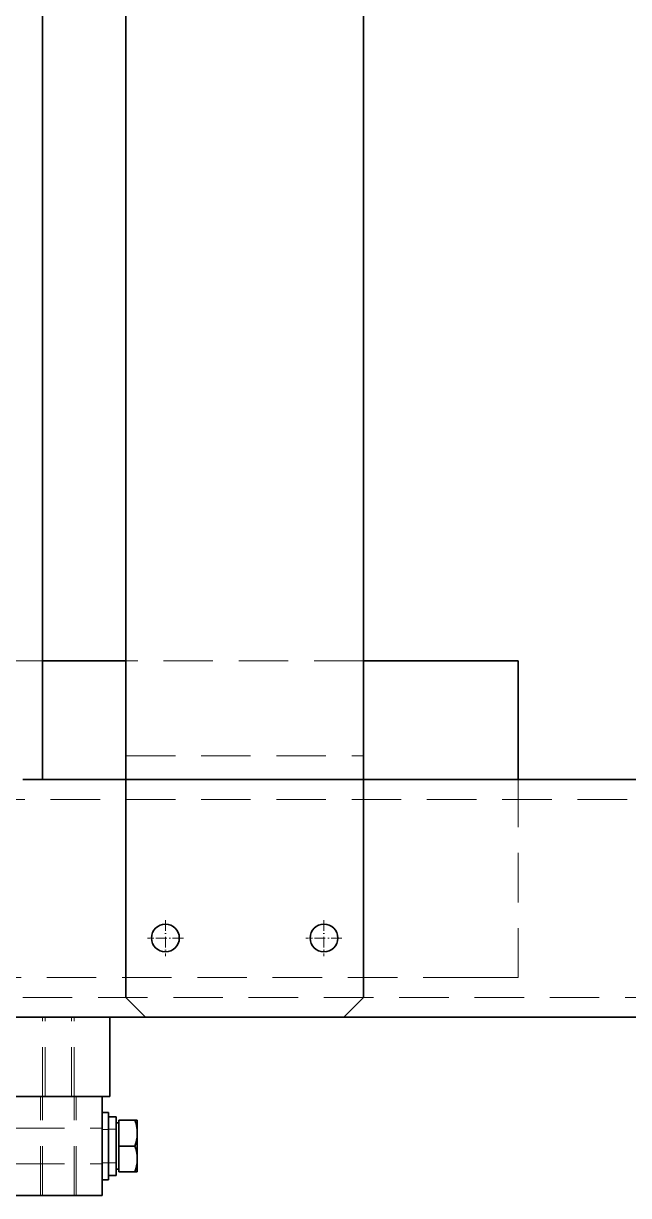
# Model space of a CAD drawing. Header units: millimetres. Extents: x -10155 to 20189, y -25550 to -22580.
# Drawn here: x -9401.1 to -9248.4, y -23900 to -23604.2 of the extents above; entities that cross this region are included whole.
import ezdxf

# ---------------------------------------------------------------- set-up
doc = ezdxf.new("R2010")
doc.units = ezdxf.units.MM
for name, pattern in [('CENTER-HOKUTO', [23, 20, -1, 1, -1]), ('DASHDOT', [18.5, 12, -3, 0.5, -3]), ('HIDDEN-HOKUTO', [3.8, 2.5, -1.3])]:
    doc.linetypes.add(name, pattern=pattern)
doc.layers.add('AM_7', color=2, linetype='CENTER-HOKUTO', lineweight=30)
doc.layers.add('AM_HID', color=1, linetype='HIDDEN-HOKUTO', lineweight=25)

msp = doc.modelspace()

# ---------------------------------------------------------------- linework, layer by layer
at = {"color": 7, "lineweight": 35}
for p, q in [((-9396.248, -23795.004), (-9396.248, -23355.504)), ((-9375.248, -23355.504), (-9375.248, -23783.004)), ((-9315.248, -23355.504), (-9315.248, -23783.004)), ((-9375.248, -23765), (-9396.248, -23765)), ((-9276.248, -23795.004), (-9276.248, -23765)), ((-9401.248, -23795.004), (-9375.248, -23795.004)), ((-9375.248, -23795.004), (-9315.248, -23795.004)), ((-9315.248, -23795.004), (-9236.248, -23795.004)), ((-9375.248, -23801.004), (-9375.248, -23850.004)), ((-9315.248, -23801.004), (-9315.248, -23850.004)), ((-9379.248, -23855.004), (-9511.248, -23855.004)), ((-9379.248, -23855.004), (-9379.248, -23875.004)), ((-9370.248, -23855.004), (-9320.248, -23855.004)), ((-9320.248, -23855.004), (-8933.248, -23855.004)), ((-9512.248, -23875.004), (-9379.248, -23875.004)), ((-9381.248, -23875.004), (-9381.248, -23899.992)), ((-9506.248, -23899.992), (-9381.248, -23899.992))]:
    msp.add_line(p, q, dxfattribs=at)
at = {"color": 7, "lineweight": 35, "ltscale": 0.398694}
msp.add_line((-9299.3, -23765), (-9315.248, -23765), dxfattribs=at)
at = {"color": 7, "lineweight": 35, "ltscale": 0.261194}
msp.add_line((-9299.3, -23765), (-9288.852, -23765), dxfattribs=at)
at = {"color": 7, "lineweight": 35, "ltscale": 0.117157}
msp.add_line((-9284.166, -23765), (-9288.852, -23765), dxfattribs=at)
at = {"color": 7, "lineweight": 35, "ltscale": 0.129358}
msp.add_line((-9284.166, -23765), (-9278.991, -23765), dxfattribs=at)
at = {"color": 7, "lineweight": 35, "ltscale": 0.068597}
msp.add_line((-9276.248, -23765), (-9278.991, -23765), dxfattribs=at)
at = {"color": 7, "lineweight": 35, "ltscale": 0.3}
for p, q in [((-9375.248, -23795.004), (-9375.248, -23783.004)), ((-9315.248, -23795.004), (-9315.248, -23783.004))]:
    msp.add_line(p, q, dxfattribs=at)
at = {"color": 7, "lineweight": 35, "ltscale": 0.125}
msp.add_line((-9401.248, -23795.004), (-9396.248, -23795.004), dxfattribs=at)
at = {"color": 7, "lineweight": 35, "ltscale": 0.15}
for p, q in [((-9375.248, -23801.004), (-9375.248, -23795.004)), ((-9315.248, -23801.004), (-9315.248, -23795.004))]:
    msp.add_line(p, q, dxfattribs=at)
at = {"color": 7, "lineweight": 35, "ltscale": 0.176777}
for p, q in [((-9370.248, -23855.004), (-9375.248, -23850.004)), ((-9315.248, -23850.004), (-9320.248, -23855.004))]:
    msp.add_line(p, q, dxfattribs=at)
at = {"color": 7, "lineweight": 35, "ltscale": 0.225}
msp.add_line((-9379.248, -23855.004), (-9370.248, -23855.004), dxfattribs=at)
at = {"color": 7, "lineweight": 35, "ltscale": 0.040002}
for p, q in [((-9379.647, -23878.992), (-9381.248, -23878.992)), ((-9379.647, -23895.992), (-9381.248, -23895.992))]:
    msp.add_line(p, q, dxfattribs=at)
at = {"color": 7, "lineweight": 35, "ltscale": 0.425}
for p, q in [((-9381.248, -23878.992), (-9381.248, -23895.992)), ((-9379.647, -23878.992), (-9379.647, -23895.992))]:
    msp.add_line(p, q, dxfattribs=at)
at = {"color": 7, "lineweight": 35, "ltscale": 0.05}
for p, q in [((-9377.647, -23880.092), (-9379.647, -23880.092)), ((-9377.647, -23894.892), (-9379.647, -23894.892))]:
    msp.add_line(p, q, dxfattribs=at)
at = {"color": 7, "lineweight": 35, "ltscale": 0.37}
msp.add_line((-9377.647, -23894.892), (-9377.647, -23880.092), dxfattribs=at)
at = {"color": 7, "lineweight": 35, "ltscale": 0.015002}
for p, q in [((-9377.047, -23881.677), (-9377.647, -23881.677)), ((-9377.047, -23893.307), (-9377.647, -23893.307))]:
    msp.add_line(p, q, dxfattribs=at)
at = {"color": 7, "lineweight": 35, "ltscale": 0.1625}
for p, q in [((-9377.047, -23880.992), (-9377.047, -23887.492)), ((-9377.047, -23887.492), (-9377.047, -23893.992))]:
    msp.add_line(p, q, dxfattribs=at)
at = {"color": 7, "lineweight": 35, "ltscale": 0.102954}
for p, q in [((-9377.047, -23880.992), (-9372.929, -23880.992)), ((-9377.047, -23887.492), (-9372.929, -23887.492)), ((-9377.047, -23893.992), (-9372.929, -23893.992))]:
    msp.add_line(p, q, dxfattribs=at)
at = {"color": 7, "lineweight": 35, "ltscale": 0.014539}
for p, q in [((-9372.929, -23880.992), (-9372.348, -23880.992)), ((-9372.348, -23893.992), (-9372.929, -23893.992))]:
    msp.add_line(p, q, dxfattribs=at)
at = {"color": 7, "lineweight": 35, "ltscale": 0.325}
msp.add_line((-9372.348, -23880.992), (-9372.348, -23893.992), dxfattribs=at)
at = {"color": 7, "lineweight": 35}
for points in [[(-9372.929, -23887.492), (-9372.704, -23886.747), (-9372.526, -23885.992), (-9372.408, -23885.247), (-9372.352, -23884.496), (-9372.39, -23883.411), (-9372.559, -23882.335), (-9372.725, -23881.66), (-9372.929, -23880.992)], [(-9372.929, -23893.992), (-9372.704, -23893.247), (-9372.526, -23892.492), (-9372.408, -23891.747), (-9372.352, -23890.996), (-9372.39, -23889.911), (-9372.559, -23888.835), (-9372.725, -23888.16), (-9372.929, -23887.492)]]:
    msp.add_lwpolyline(points, dxfattribs=at)
for centre in [(-9365.248, -23835.004), (-9325.248, -23835.004)]:
    msp.add_circle(centre, 3.5, dxfattribs=at)
at = {"layer": 'AM_7', "color": 2, "linetype": 'DASHDOT', "lineweight": 13, "ltscale": 0.227499}
for p, q in [((-9365.248, -23830.454), (-9365.248, -23839.554)), ((-9325.248, -23830.454), (-9325.248, -23839.554))]:
    msp.add_line(p, q, dxfattribs=at)
at = {"layer": 'AM_7', "color": 2, "linetype": 'DASHDOT', "lineweight": 13, "ltscale": 0.227502}
for p, q in [((-9360.697, -23835.004), (-9369.797, -23835.004)), ((-9320.697, -23835.004), (-9329.797, -23835.004))]:
    msp.add_line(p, q, dxfattribs=at)
at = {"layer": 'AM_HID', "color": 1, "lineweight": 13, "ltscale": 5}
for p, q in [((-9396.248, -23765), (-9433.195, -23765)), ((-9315.248, -23765), (-9375.248, -23765)), ((-9375.248, -23789.004), (-9315.248, -23789.004)), ((-9276.248, -23845), (-9276.248, -23795.004)), ((-9641.248, -23800.004), (-8671.248, -23800.004)), ((-9433.195, -23845), (-9299.3, -23845)), ((-9299.3, -23845), (-9288.852, -23845)), ((-9288.852, -23845), (-9284.166, -23845)), ((-9278.991, -23845), (-9284.166, -23845)), ((-9278.991, -23845), (-9276.248, -23845)), ((-9401.248, -23850.004), (-9236.248, -23850.004)), ((-9531.248, -23855.004), (-9379.248, -23855.004)), ((-9396.248, -23875.004), (-9396.248, -23855.004)), ((-9395.571, -23875.004), (-9395.571, -23855.004)), ((-9395.571, -23875.004), (-9395.571, -23855.004)), ((-9388.924, -23875.004), (-9388.924, -23855.004)), ((-9388.924, -23875.004), (-9388.924, -23855.004)), ((-9388.248, -23875.004), (-9388.248, -23855.004)), ((-9506.248, -23874.992), (-9381.248, -23874.992)), ((-9396.748, -23899.992), (-9396.748, -23874.992)), ((-9396.748, -23899.992), (-9396.748, -23874.992)), ((-9396.248, -23899.992), (-9396.248, -23874.992)), ((-9388.248, -23899.992), (-9388.248, -23874.992)), ((-9387.748, -23899.992), (-9387.748, -23874.992)), ((-9387.748, -23899.992), (-9387.748, -23874.992)), ((-9381.248, -23874.992), (-9381.248, -23875.004)), ((-9403.248, -23882.992), (-9381.248, -23882.992)), ((-9379.647, -23883.292), (-9381.248, -23883.292)), ((-9379.647, -23883.242), (-9379.647, -23891.742)), ((-9377.647, -23883.242), (-9379.647, -23883.242)), ((-9377.647, -23883.242), (-9377.647, -23891.742)), ((-9377.047, -23887.492), (-9372.929, -23887.492)), ((-9403.248, -23891.992), (-9381.248, -23891.992)), ((-9379.647, -23891.692), (-9381.248, -23891.692)), ((-9377.647, -23891.742), (-9379.647, -23891.742))]:
    msp.add_line(p, q, dxfattribs=at)
for points in [[(-9372.929, -23880.992), (-9372.704, -23881.738), (-9372.526, -23882.493), (-9372.408, -23883.238), (-9372.352, -23883.989), (-9372.39, -23885.074), (-9372.559, -23886.15), (-9372.725, -23886.825), (-9372.929, -23887.492)], [(-9372.929, -23887.492), (-9372.704, -23888.238), (-9372.526, -23888.993), (-9372.408, -23889.738), (-9372.352, -23890.489), (-9372.39, -23891.574), (-9372.559, -23892.65), (-9372.725, -23893.325), (-9372.929, -23893.992)]]:
    msp.add_lwpolyline(points, dxfattribs=at)

doc.saveas('drawing.dxf')
